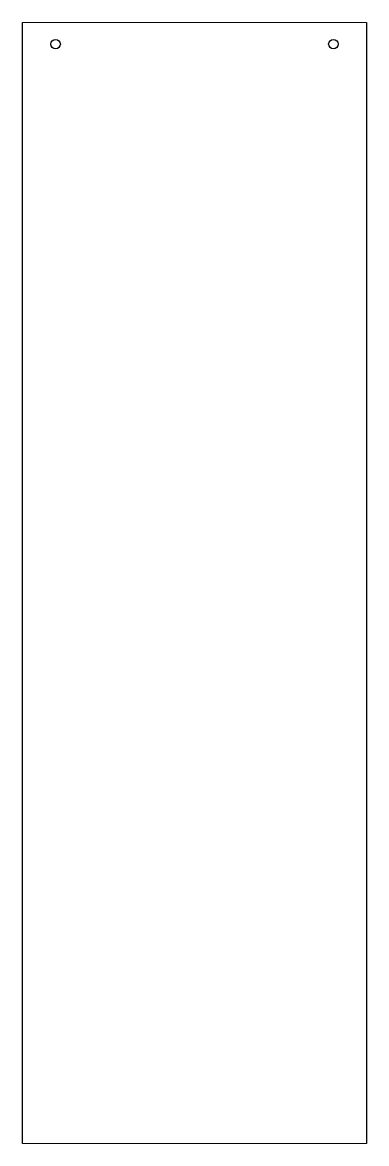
# Paper-space layout 'Layout1' of a CAD drawing. Header units: millimetres. Extents: x 99 to 158, y 0 to 195.
# The model-space entities are those that its viewports show. They can reach past a viewport. Long polylines and large blocks are cut down to what shows.
import ezdxf

# ---------------------------------------------------------------- set-up
doc = ezdxf.new("R2010")
doc.units = ezdxf.units.MM
doc.header["$LTSCALE"] = 10
doc.layers.add('BOLTS', color=6, linetype='Continuous')
doc.layers.add('MEMBERS', color=5, linetype='Continuous')

msp = doc.modelspace()

# ---------------------------------------------------------------- linework, layer by layer
at = {"layer": 'BOLTS', "color": 2, "linetype": 'Continuous'}
for centre in [(38, 619.5), (357, 619.5)]:
    msp.add_circle(centre, 5.5, dxfattribs=at)
at = {"layer": 'MEMBERS', "color": 3, "linetype": 'Continuous'}
for p, q in [((0, 644.5), (395, 644.5)), ((0, -644.5), (0, 644.5)), ((395, 644.5), (395, -644.5)), ((395, -644.5), (0, -644.5))]:
    msp.add_line(p, q, dxfattribs=at)

psp = doc.layouts.get("Layout1")

# ---------------------------------------------------------------- viewports
at = {"layer": '0'}
psp.add_viewport(center=(128.5, 97.5), size=(59.76, 195), view_center_point=(197.5, 0), view_height=1288.916, dxfattribs=at)

doc.saveas('drawing.dxf')
